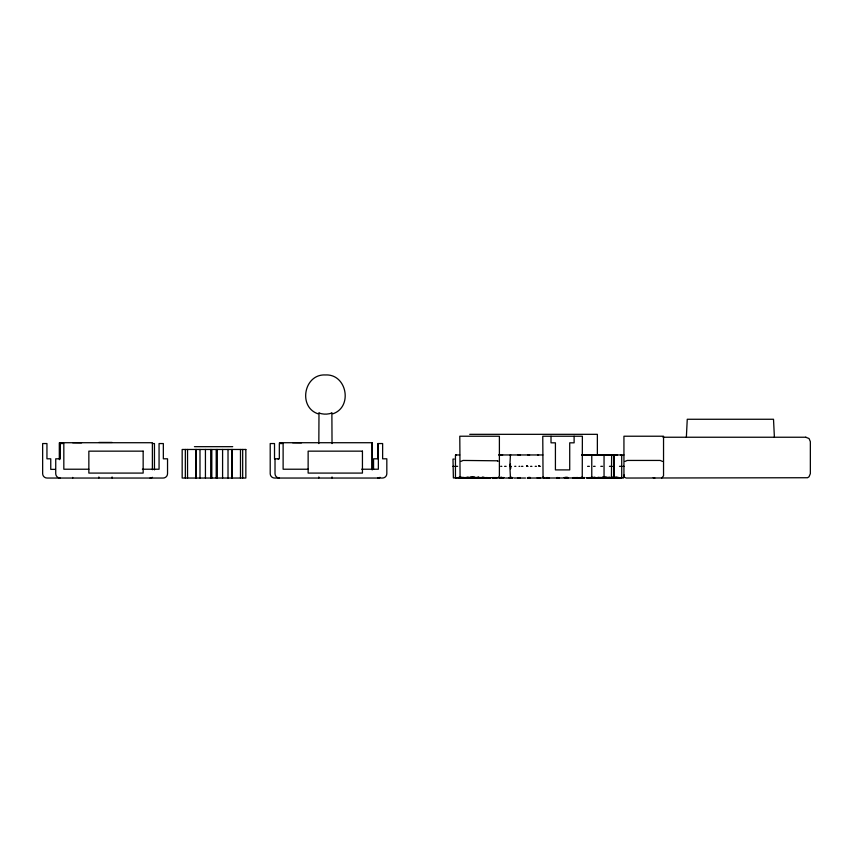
<?xml version="1.0" encoding="UTF-8"?>
<svg xmlns="http://www.w3.org/2000/svg" width="853" height="853" viewBox="0 0 853 853"><rect width="100%" height="100%" fill="white"/><g stroke="black" fill="none" stroke-linecap="round" stroke-linejoin="round"><path stroke-width="1.28" d="M805.722 437.237L809.049 438.527L810.35 441.641L810.35 473.639L809.049 476.752L807.556 477.733L626.134 478.043L624.449 477.253L623.938 475.835L623.938 436.224L663.538 436.224L663.538 475.835L661.725 478.011M510.105 477.424L510.457 477.861L509.849 466.356L510.414 454.958M460.076 476.944L459.788 436.224L499.389 436.224L499.389 475.835L498.312 477.733L453.38 477.957L452.996 459.074L454.201 459.074M455.449 477.424L456.078 478.043L455.449 477.424L455.449 455.267M510.52 463.872C509.252 466.037 512.258 466.89 509.667 466.356L510.307 465.717C509.156 466.431 511.832 466.602 510.52 468.809M591.769 477.424L591.769 455.267M604.052 477.424L604.052 455.267M611.644 455.267L611.43 477.573M614.021 477.424L614.021 455.267M614.117 477.424L614.117 455.267M621.709 477.424L621.08 478.043L621.709 477.424L621.709 455.267M624.14 474.961L623.458 478.043L590.052 477.957L594.189 477.957M566.477 477.723L565.39 477.424L567.725 477.584L564.419 477.733L567.767 477.733L564.366 477.584L567.863 477.573L566.477 477.424M582.247 476.592L582.375 436.224L542.764 436.224L543.052 476.923M575.562 477.723L573.642 477.573L577.833 477.733L573.141 477.861L577.897 477.861L574.485 477.733L577.79 477.584L575.455 477.584M606.025 477.424L602.154 477.584L610.887 477.733L604.116 477.584L608.935 477.584M510.041 455.267L510.755 454.958M582.066 476.955L581.586 477.531M501.596 477.723L503.505 477.573L501.692 477.584M604.596 477.424L600.384 477.584L607.325 477.861L604.095 477.861L606.504 477.915M460.716 461.473L463.094 460.439L497.566 460.801M624.865 461.473L627.232 460.439L660.233 460.439L662.61 461.473M581.575 477.541L580.168 478.043M539.64 466.356L540.386 466.335M528.625 455.267L529.478 455.107L528.103 454.958M332.83 413.801C353.089 407.073 346.926 373.742 325.43 374.957C303.935 373.742 297.782 407.073 318.041 413.801M528.988 477.424L528.391 477.584L530.044 477.957M511.107 466.356L509.913 466.356M527.751 466.356L526.696 466.335L527.218 465.717L526.696 466.335L527.783 466.346L526.973 466.335M614.267 466.356L612.923 466.335M455.299 466.335L457.634 466.356M621.848 466.356L619.513 466.335M611.825 466.346L609.447 466.335M538.627 454.958L537.539 454.958M599.03 477.424L597.164 477.584L599.734 477.733L597.025 477.861L600.864 477.584L598.539 477.424M528.988 455.267L528.391 455.107L529.542 454.958M452.922 466.356L454.169 466.356M478.618 477.424L476.283 477.584L480.122 477.861L477.413 477.733L479.994 477.584L477.403 477.424L479.002 477.424L478.128 477.424M492.33 477.584L497.352 477.584M521.524 466.356L522.9 466.335M530.577 466.356L531.909 466.356M536.42 466.346L535.172 466.335M584.827 477.584L579.805 477.584M616.09 477.424L610.46 477.733L618.915 477.957M461.782 477.957L466.687 477.861L458.146 477.584L461.334 477.424M467.583 477.424L466.164 477.573L467.657 477.723M466.346 477.861L472.658 477.424M539.608 477.733L537.539 477.733M593.613 455.267L596.801 455.107L592.11 454.958M473.468 477.424L471.89 477.424M482.745 477.499L483.534 477.424L481.956 477.424L485.069 477.584L480.346 477.584L487.18 477.861L483.022 477.861M605.267 477.424L604.478 477.499L606.878 477.584M473.042 477.733L468.212 477.584L471.4 477.424M504.613 466.356L506.138 466.356M503.92 477.733L499.314 477.733M504.134 477.957L502.684 477.957M515.862 466.335L514.722 466.335M547.903 477.659L546.826 477.584L549.268 477.861L546.89 477.733L549.183 477.733L547.967 477.797M558.043 477.797L559.259 477.733L556.902 477.584L559.344 477.861L556.721 477.733M520.191 454.958L517.899 454.958M520.191 477.733L517.814 477.861L520.426 477.733M528.903 477.424L530.321 477.584L527.964 477.733L530.171 477.861L528.679 477.957M548.468 477.957L547.391 477.957M556.956 477.733L557.969 477.659M587.035 454.958L591.502 454.958M597.111 454.958L599.734 454.958M602.538 466.335L600.8 466.335M529.766 477.957L527.879 477.861L530.267 477.733L527.772 477.957M589.391 466.335L587.578 466.335M487.575 477.861L490.198 477.861M622.989 466.356L624.055 466.356M586.853 477.957L589.722 477.584L586.96 477.861L588.314 477.915M512.781 477.584L509.39 477.733M502.662 454.958L499.314 454.958M494.068 477.957L492.618 477.957M610.887 454.958L607.272 454.958M478.032 477.659L476.337 477.733L479.951 477.733L476.411 477.861M564.601 477.957L567.767 477.733M581.821 455.182L584.017 454.958M591.907 477.659L589.871 477.584L596.833 477.861L592.11 477.733M607.379 454.958L603.018 454.958M610.46 454.958L617.455 454.958M459.703 477.733L464.032 477.584L461.057 477.424M469.768 477.733L474.108 477.584M605.278 477.659L610.94 477.584L607.208 477.861M615.344 477.659L617.487 477.584L610.449 477.584L619.001 477.584L614.181 477.733L616.612 477.659M595.191 455.267L592.089 455.107L596.823 454.958M483.075 477.733L487.276 477.584L480.314 477.861L487.095 477.957M512.546 477.957L509.23 477.957M462.998 477.957L458.168 477.733L466.708 477.584L461.772 477.733M470.6 477.659L475.132 477.424L469.79 477.424L470.6 477.499M566.125 477.915L567.831 477.861L566.04 477.797M600.384 454.958L605.31 454.958M606.888 454.958L602.175 454.958M608.914 454.958L604.105 454.958M482.638 477.989L480.292 477.957L485.005 477.861L480.335 477.733L482.734 477.659M549.385 477.957L547.104 477.957M559.451 477.957L557.169 477.957M519.776 466.335L518.997 466.335M478.096 477.797L480.015 477.861L476.507 477.957L480.09 477.957L471.133 477.424M599.531 477.957L596.929 477.957M466.698 477.733L461.782 477.861L466.666 477.957M476.763 477.733L468.233 477.733L476.774 477.584L473.49 477.424M480.228 477.957L477.627 477.957M459.831 477.957L464.096 477.861L461.846 477.797M472.605 477.915L474.929 477.861L466.218 477.584L469.886 477.733M470.696 478.011L474.172 477.861M468.308 477.957L476.752 477.861L470.27 477.733M577.993 477.957L574.677 477.957M604.542 477.915L608.914 477.733L602.271 477.957M610.492 477.957L615.365 477.957M616.602 477.797L618.958 477.861L614.149 477.957M501.841 466.335L500.711 466.335M470.024 477.957L466.442 477.957M610.716 477.957L607.133 477.957M461.963 477.989L464.149 477.957M613.008 477.957L617.327 477.957M595.149 466.335L593.56 466.356M481.956 477.957L479.642 477.957M597.505 477.957L595.202 477.957M596.727 455.022L612.561 454.948M601.162 454.958L592.089 455.107M612.827 454.958L615.344 455.033M469.715 434.326L597.367 434.326L597.367 454.958M663.037 437.237L805.936 437.237M98.884 442.44L112.095 442.44M59.454 459.671L59.454 442.718L152.388 442.718L152.388 469.715M279.4 442.718L372.324 442.718L372.324 469.715M81.536 442.824L72.654 442.718M301.482 442.824L292.6 442.718M152.356 443.549L154.457 443.549L154.457 469.875M194.441 446.673L232.72 446.673M459.703 454.958L455.587 454.958L456.184 454.958M498.6 454.958L542.881 454.958M581.927 454.958L623.938 454.948M528.391 455.107L529.478 455.107M581.895 455.107L583.985 455.107M585.286 454.958L587.035 454.958M602.581 454.958L603.743 454.958M612.657 454.958L613.808 454.958M620.963 454.958L621.56 454.958L620.803 454.958M500.572 455.267L501.692 455.267M518.837 455.267L519.605 455.267M55.434 469.374L50.753 469.374L50.753 458.807L46.947 458.807L46.947 443.549L42.65 443.549L42.65 473.639A4.404 4.404 0 0 0 47.054 478.043L163.136 478.043A4.404 4.404 0 0 0 167.54 473.639L167.54 458.807L163.339 458.807L163.339 443.549L159.063 443.549L159.063 469.225L142.398 469.225M88.851 469.225L63.826 469.225L63.826 443.549L60.03 443.549L60.03 458.807L55.733 458.807L55.733 473.639A4.404 4.404 0 0 0 60.136 478.043M308.136 469.225L283.121 469.225L283.121 443.549L279.326 443.549L279.326 458.807L274.517 458.807L274.517 443.549L270.209 443.549L270.209 473.639A4.404 4.404 0 0 0 274.613 478.043L382.421 478.043A4.404 4.404 0 0 0 386.825 473.639L386.825 458.807L382.634 458.807L382.634 443.549L377.826 443.549L377.826 458.807L373.55 458.807L373.55 469.374M361.693 469.225L378.359 469.225L378.359 443.549M510.606 477.424L511.768 477.424L509.284 477.573L510.755 477.723M458.146 477.584L480.047 477.733M480.335 477.733L490.112 477.733M517.899 477.733L520.255 477.584M527.964 477.733L530.321 477.584M546.826 477.584L549.183 477.733M556.902 477.584L559.259 477.733M573.237 477.733L577.833 477.733M587.035 477.733L596.823 477.733M597.111 477.733L619.001 477.584M458.2 477.861L480.122 477.861M480.314 477.861L487.18 477.861M492.49 477.861L497.246 477.861M499.25 477.861L504.016 477.861M509.316 477.861L512.653 477.861M517.814 477.861L520.095 477.861M527.879 477.861L530.171 477.861M537.443 477.861L539.704 477.861M546.986 477.861L549.268 477.861M557.052 477.861L559.344 477.861M564.494 477.861L567.831 477.861M573.141 477.861L577.897 477.861M579.901 477.861L584.668 477.861M586.96 477.861L589.572 477.861M589.977 477.861L596.833 477.861M597.025 477.861L618.958 477.861M505.445 478.043L509.028 478.043M513.996 478.043L519.978 477.957L517.707 477.957M521.3 478.043L525.523 478.043M527.218 478.043L584.54 477.957L583.089 477.957M604.084 477.957L606.472 477.989M458.242 477.957L462.987 477.861L459.756 477.861L462.976 477.733L460.535 477.659M482.969 477.957L485.058 477.989M471.848 477.861L474.3 477.915M606.909 477.861L600.384 477.733L605.31 477.861L600.405 477.861L605.235 477.797L603.018 477.733M613.051 477.861L615.248 477.915M602.986 477.861L605.182 477.915M469.822 477.861L471.965 477.915M604.489 477.659L606.888 477.733M612.912 455.033L615.386 455.107M602.847 455.033L605.321 455.107M472.669 477.659L474.972 477.733L461.772 477.584M473.031 477.584L470.28 477.584L474.993 477.584L471.858 477.499M474.129 477.733L469.736 477.584M617.455 477.733L613.115 477.584L617.433 477.424L615.823 477.424M564.366 477.584L565.976 477.659M598.561 455.033L599.798 455.107M588.485 455.033L589.722 455.107M461.995 478.043L460.098 476.955M544.971 478.043L543.862 477.744M602.847 477.499L602.015 477.424L607.357 477.424L605.747 477.424M653.206 477.733L654.827 478.043M543.851 477.733L543.062 476.944M574.112 436.224L574.122 442.824L569.719 442.824L569.719 469.896L555.42 469.896L555.42 442.824L551.017 442.824L551.017 436.224M774.396 437.237L773.511 419.26L687.251 419.271L686.366 437.237M371.993 442.718L372.036 469.715M332.03 443.571L331.881 413.023A19.065 19.065 0 0 1 318.99 413.023L318.83 443.571M332.03 476.955L332.03 477.936M318.83 476.955L318.83 477.936M278.313 458.807L278.313 459.468M275.018 458.807L275.018 473.639A4.404 4.404 0 0 0 279.421 478.043M242.678 449.467L242.678 478.043M240.482 449.467L240.482 478.043M232.165 449.467L232.165 478.043M231.835 449.467L231.835 478.043M228.018 449.467L228.018 478.043M222.59 449.467L222.59 478.043M217.312 449.467L217.312 478.043M216.214 449.467L216.214 478.043M211.811 449.467L211.811 478.043M210.712 449.467L210.712 478.043M205.434 449.467L205.434 478.043M199.997 449.467L199.997 478.043M196.19 449.467L196.19 478.043M195.849 449.467L195.849 478.043M187.543 449.467L187.543 478.043M185.336 449.467L185.336 478.043M112.095 476.955L112.095 477.936M98.884 476.955L98.884 477.936M72.654 477.424L72.729 478.043M59.763 442.718L59.763 459.149M59.497 442.718L59.497 459.149M497.502 460.865A15.93 6.877 -39.1 0 1 498.12 461.206M380.022 477.328A4.404 4.404 0 0 1 377.612 478.043M152.463 477.328A4.404 4.404 0 0 1 150.053 478.043M332.03 413.161A19.246 19.246 0 0 1 331.316 413.406M319.555 413.406A19.246 19.246 0 0 1 318.83 413.161M501.692 477.424L500.572 477.424L501.692 477.424M609.82 477.424L608.605 477.424L609.82 477.424M468.553 477.424L467.337 477.424L468.553 477.424M592.59 477.424L591.193 477.424L592.59 477.424M539.331 466.335L538.733 465.717L539.331 466.335M539.832 477.957L538.755 477.957L539.832 477.957M538.403 477.957L537.326 477.957L538.403 477.957M595.191 477.424L593.613 477.424L595.191 477.424M613.733 477.424L612.091 477.424L613.733 477.424M574.464 477.957L573.024 477.957L574.464 477.957M490.294 477.957L487.692 477.957L490.294 477.957M600.64 477.957L597.057 477.957L600.64 477.957M584.113 477.957L579.987 477.957L584.113 477.957M474.215 477.957L469.896 477.957L474.215 477.957M607.251 477.957L602.932 477.957L607.251 477.957M596.865 477.957L592.195 477.957L596.865 477.957M502.481 477.957L499.165 477.957L502.481 477.957M245.845 449.467L182.169 449.467L182.169 478.043L245.845 478.043L245.845 449.467M143.155 451.152L88.851 451.152L88.851 473.084L143.155 473.084L143.155 451.152M362.44 451.152L308.136 451.152L308.136 473.084L362.44 473.084L362.44 451.152M611.494 454.958L610.897 454.958L611.494 454.958"/></g></svg>
